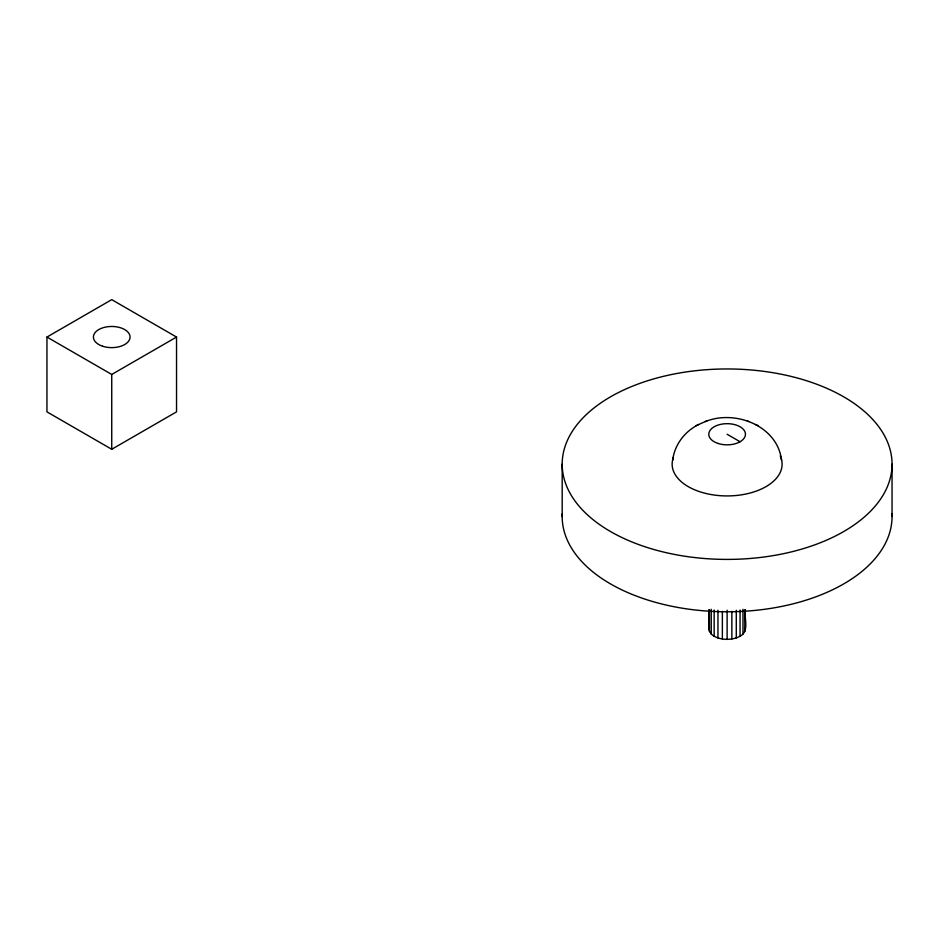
<?xml version="1.0" encoding="UTF-8"?>
<svg xmlns="http://www.w3.org/2000/svg" width="939" height="939" viewBox="0 0 939 939"><rect width="100%" height="100%" fill="white"/><g stroke="black" fill="none" stroke-linecap="round" stroke-linejoin="round"><path stroke-width="1.41" d="M672.664 460.345C674.402 444.91 684.883 431.177 698.71 424.498M745.449 609.845C743.841 618.273 749.756 631.125 740.073 636.255C736.094 638.391 731.598 639.259 727.115 639.353C719.732 639.553 706.644 635.691 709.414 626.043M46.95 337.054L111.741 299.647L176.532 337.054L176.532 411.869L111.741 449.276L46.95 411.869L46.95 337.054L111.741 374.461L176.532 337.054M705.259 421.599C735.096 409.322 777.645 425.801 781.565 460.345M696.21 425.613L707.032 420.813M747.198 420.813L748.97 421.599M755.519 424.498L758.031 425.613M727.115 434.252L740.073 441.741M892.05 464.183A164.935 95.226 0 0 1 644.647 546.651A164.935 95.226 0 0 1 644.647 381.715A164.935 95.226 0 0 1 892.05 464.183L892.05 516.556M744.815 609.669L744.815 631.513M742.984 609.305L742.984 634.071M740.073 610.045L740.073 636.255M736.282 610.268L736.282 637.945M731.857 611.324L731.857 639.001M727.115 610.221L727.115 639.353M722.373 611.324L722.373 639.001M717.959 610.268L717.959 637.945M714.156 610.045L714.156 636.255M711.246 609.305L711.246 634.071M709.414 609.669L709.414 631.513M708.792 609.845L708.792 628.778M562.191 464.183L562.191 516.556M111.741 374.461L111.741 449.276M891.98 513.809A164.935 95.226 0 0 1 727.115 611.782A164.935 95.226 0 0 1 562.25 513.809M780.227 455.967A54.978 31.738 0 0 1 728.312 495.921A54.978 31.738 0 0 1 673.451 457.305M102.574 346.209A18.322 10.575 0 0 0 130.063 337.054A18.322 10.575 0 0 0 102.574 327.887A18.322 10.575 0 0 0 102.574 346.209M717.959 443.419A18.322 10.575 0 0 0 745.449 434.252A18.322 10.575 0 0 0 717.959 425.097A18.322 10.575 0 0 0 717.959 443.419"/></g></svg>
